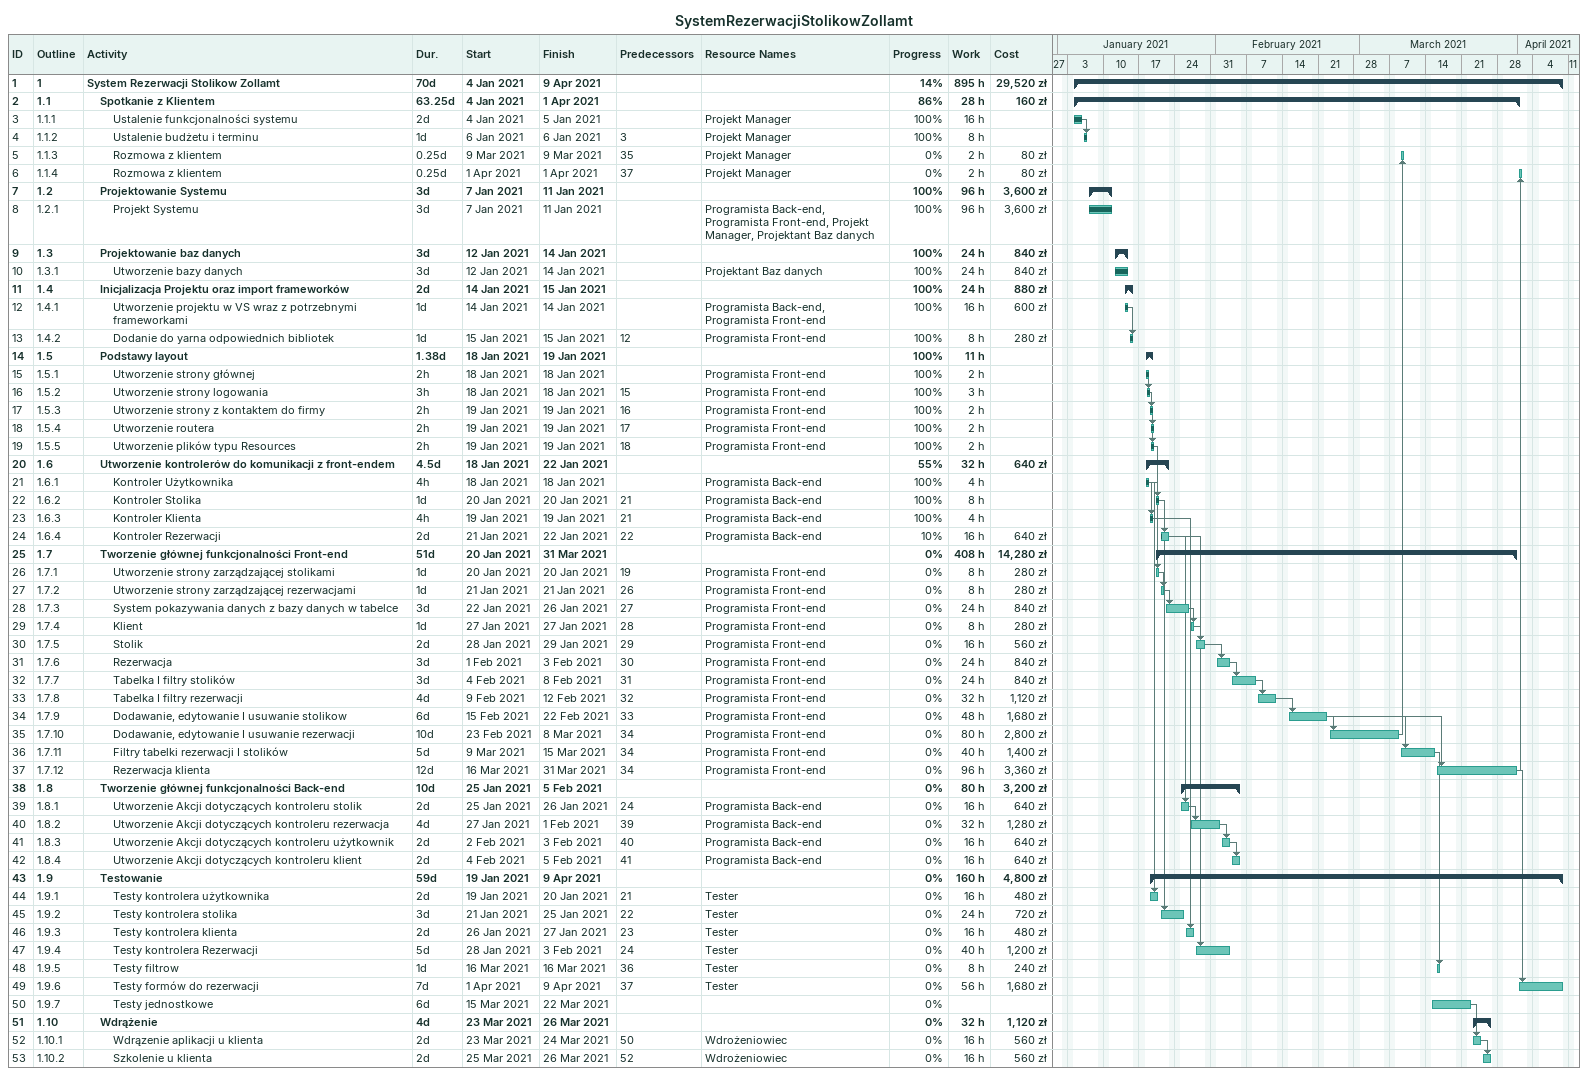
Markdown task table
SystemRezerwacjiStolikowZollamt

| ID | WBS | Task | Duration | Start | Finish | Predecessors | Resources | % complete | Work (h) | Cost (zł) |
|---|---|---|---|---|---|---|---|---|---|---|
| 1 | 1 | **System Rezerwacji Stolikow Zollamt** | 70d | 2021-01-04 | 2021-04-09 |  |  | 14 | 895 | 29520 |
| 2 | 1.1 | **Spotkanie z Klientem** | 63.25d | 2021-01-04 | 2021-04-01 |  |  | 86 | 28 | 160 |
| 3 | 1.1.1 | Ustalenie funkcjonalności systemu | 2d | 2021-01-04 | 2021-01-05 |  | Projekt Manager | 100 | 16 |  |
| 4 | 1.1.2 | Ustalenie budżetu i terminu | 1d | 2021-01-06 | 2021-01-06 | 3 | Projekt Manager | 100 | 8 |  |
| 5 | 1.1.3 | Rozmowa z klientem | 0.25d | 2021-03-09 | 2021-03-09 | 35 | Projekt Manager | 0 | 2 | 80 |
| 6 | 1.1.4 | Rozmowa z klientem | 0.25d | 2021-04-01 | 2021-04-01 | 37 | Projekt Manager | 0 | 2 | 80 |
| 7 | 1.2 | **Projektowanie Systemu** | 3d | 2021-01-07 | 2021-01-11 |  |  | 100 | 96 | 3600 |
| 8 | 1.2.1 | Projekt Systemu | 3d | 2021-01-07 | 2021-01-11 |  | Programista Back-end, Programista Front-end, Projekt Manager, Projektant Baz danych | 100 | 96 | 3600 |
| 9 | 1.3 | **Projektowanie baz danych** | 3d | 2021-01-12 | 2021-01-14 |  |  | 100 | 24 | 840 |
| 10 | 1.3.1 | Utworzenie bazy danych | 3d | 2021-01-12 | 2021-01-14 |  | Projektant Baz danych | 100 | 24 | 840 |
| 11 | 1.4 | **Inicjalizacja Projektu oraz import frameworków** | 2d | 2021-01-14 | 2021-01-15 |  |  | 100 | 24 | 880 |
| 12 | 1.4.1 | Utworzenie projektu w VS wraz z potrzebnymi frameworkami | 1d | 2021-01-14 | 2021-01-14 |  | Programista Back-end, Programista Front-end | 100 | 16 | 600 |
| 13 | 1.4.2 | Dodanie do yarna odpowiednich bibliotek | 1d | 2021-01-15 | 2021-01-15 | 12 | Programista Front-end | 100 | 8 | 280 |
| 14 | 1.5 | **Podstawy layout** | 1.38d | 2021-01-18 | 2021-01-19 |  |  | 100 | 11 |  |
| 15 | 1.5.1 | Utworzenie strony głównej | 2h | 2021-01-18 | 2021-01-18 |  | Programista Front-end | 100 | 2 |  |
| 16 | 1.5.2 | Utworzenie strony logowania | 3h | 2021-01-18 | 2021-01-18 | 15 | Programista Front-end | 100 | 3 |  |
| 17 | 1.5.3 | Utworzenie strony z kontaktem do firmy | 2h | 2021-01-19 | 2021-01-19 | 16 | Programista Front-end | 100 | 2 |  |
| 18 | 1.5.4 | Utworzenie routera | 2h | 2021-01-19 | 2021-01-19 | 17 | Programista Front-end | 100 | 2 |  |
| 19 | 1.5.5 | Utworzenie plików typu Resources | 2h | 2021-01-19 | 2021-01-19 | 18 | Programista Front-end | 100 | 2 |  |
| 20 | 1.6 | **Utworzenie kontrolerów do komunikacji z front-endem** | 4.5d | 2021-01-18 | 2021-01-22 |  |  | 55 | 32 | 640 |
| 21 | 1.6.1 | Kontroler Użytkownika | 4h | 2021-01-18 | 2021-01-18 |  | Programista Back-end | 100 | 4 |  |
| 22 | 1.6.2 | Kontroler Stolika | 1d | 2021-01-20 | 2021-01-20 | 21 | Programista Back-end | 100 | 8 |  |
| 23 | 1.6.3 | Kontroler Klienta | 4h | 2021-01-19 | 2021-01-19 | 21 | Programista Back-end | 100 | 4 |  |
| 24 | 1.6.4 | Kontroler Rezerwacji | 2d | 2021-01-21 | 2021-01-22 | 22 | Programista Back-end | 10 | 16 | 640 |
| 25 | 1.7 | **Tworzenie głównej funkcjonalności Front-end** | 51d | 2021-01-20 | 2021-03-31 |  |  | 0 | 408 | 14280 |
| 26 | 1.7.1 | Utworzenie strony zarządzającej stolikami | 1d | 2021-01-20 | 2021-01-20 | 19 | Programista Front-end | 0 | 8 | 280 |
| 27 | 1.7.2 | Utworzenie strony zarządzającej rezerwacjami | 1d | 2021-01-21 | 2021-01-21 | 26 | Programista Front-end | 0 | 8 | 280 |
| 28 | 1.7.3 | System pokazywania danych z bazy danych w tabelce | 3d | 2021-01-22 | 2021-01-26 | 27 | Programista Front-end | 0 | 24 | 840 |
| 29 | 1.7.4 | Klient | 1d | 2021-01-27 | 2021-01-27 | 28 | Programista Front-end | 0 | 8 | 280 |
| 30 | 1.7.5 | Stolik | 2d | 2021-01-28 | 2021-01-29 | 29 | Programista Front-end | 0 | 16 | 560 |
| 31 | 1.7.6 | Rezerwacja | 3d | 2021-02-01 | 2021-02-03 | 30 | Programista Front-end | 0 | 24 | 840 |
| 32 | 1.7.7 | Tabelka I filtry stolików | 3d | 2021-02-04 | 2021-02-08 | 31 | Programista Front-end | 0 | 24 | 840 |
| 33 | 1.7.8 | Tabelka I filtry rezerwacji | 4d | 2021-02-09 | 2021-02-12 | 32 | Programista Front-end | 0 | 32 | 1120 |
| 34 | 1.7.9 | Dodawanie, edytowanie I usuwanie stolikow | 6d | 2021-02-15 | 2021-02-22 | 33 | Programista Front-end | 0 | 48 | 1680 |
| 35 | 1.7.10 | Dodawanie, edytowanie I usuwanie rezerwacji | 10d | 2021-02-23 | 2021-03-08 | 34 | Programista Front-end | 0 | 80 | 2800 |
| 36 | 1.7.11 | Filtry tabelki rezerwacji I stolików | 5d | 2021-03-09 | 2021-03-15 | 34 | Programista Front-end | 0 | 40 | 1400 |
| 37 | 1.7.12 | Rezerwacja klienta | 12d | 2021-03-16 | 2021-03-31 | 34 | Programista Front-end | 0 | 96 | 3360 |
| 38 | 1.8 | **Tworzenie głównej funkcjonalności Back-end** | 10d | 2021-01-25 | 2021-02-05 |  |  | 0 | 80 | 3200 |
| 39 | 1.8.1 | Utworzenie Akcji dotyczących kontroleru stolik | 2d | 2021-01-25 | 2021-01-26 | 24 | Programista Back-end | 0 | 16 | 640 |
| 40 | 1.8.2 | Utworzenie Akcji dotyczących kontroleru rezerwacja | 4d | 2021-01-27 | 2021-02-01 | 39 | Programista Back-end | 0 | 32 | 1280 |
| 41 | 1.8.3 | Utworzenie Akcji dotyczących kontroleru użytkownik | 2d | 2021-02-02 | 2021-02-03 | 40 | Programista Back-end | 0 | 16 | 640 |
| 42 | 1.8.4 | Utworzenie Akcji dotyczących kontroleru klient | 2d | 2021-02-04 | 2021-02-05 | 41 | Programista Back-end | 0 | 16 | 640 |
| 43 | 1.9 | **Testowanie** | 59d | 2021-01-19 | 2021-04-09 |  |  | 0 | 160 | 4800 |
| 44 | 1.9.1 | Testy kontrolera użytkownika | 2d | 2021-01-19 | 2021-01-20 | 21 | Tester | 0 | 16 | 480 |
| 45 | 1.9.2 | Testy kontrolera stolika | 3d | 2021-01-21 | 2021-01-25 | 22 | Tester | 0 | 24 | 720 |
| 46 | 1.9.3 | Testy kontrolera klienta | 2d | 2021-01-26 | 2021-01-27 | 23 | Tester | 0 | 16 | 480 |
| 47 | 1.9.4 | Testy kontrolera Rezerwacji | 5d | 2021-01-28 | 2021-02-03 | 24 | Tester | 0 | 40 | 1200 |
| 48 | 1.9.5 | Testy filtrow | 1d | 2021-03-16 | 2021-03-16 | 36 | Tester | 0 | 8 | 240 |
| 49 | 1.9.6 | Testy formów do rezerwacji | 7d | 2021-04-01 | 2021-04-09 | 37 | Tester | 0 | 56 | 1680 |
| 50 | 1.9.7 | Testy jednostkowe | 6d | 2021-03-15 | 2021-03-22 |  |  | 0 |  |  |
| 51 | 1.10 | **Wdrążenie** | 4d | 2021-03-23 | 2021-03-26 |  |  | 0 | 32 | 1120 |
| 52 | 1.10.1 | Wdrązenie aplikacji u klienta | 2d | 2021-03-23 | 2021-03-24 | 50 | Wdrożeniowiec | 0 | 16 | 560 |
| 53 | 1.10.2 | Szkolenie u klienta | 2d | 2021-03-25 | 2021-03-26 | 52 | Wdrożeniowiec | 0 | 16 | 560 |
